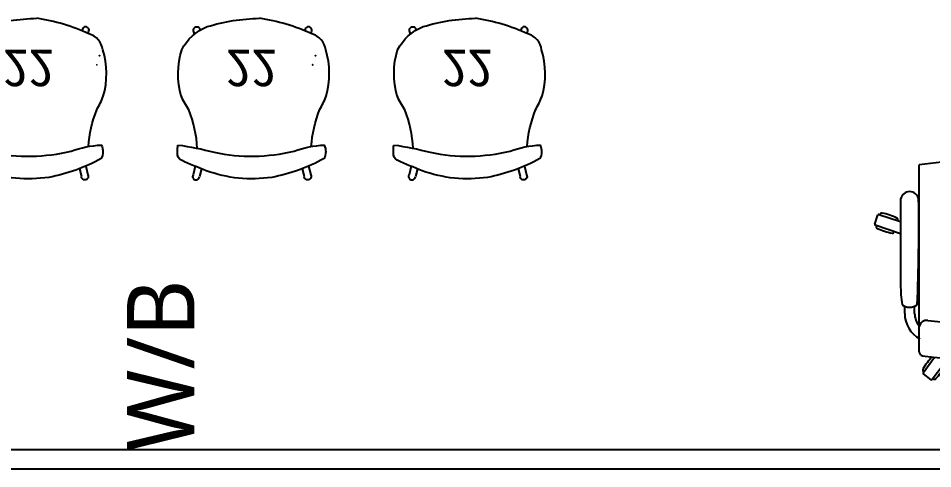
# Model space of a CAD drawing. Header units: millimetres. Extents: x 10479 to 135323, y 879012 to 965592.
# Drawn here: x 41421 to 43856, y 928254 to 929453 of the extents above; entities that cross this region are included whole.
import ezdxf
from ezdxf.enums import TextEntityAlignment as Align

# ---------------------------------------------------------------- set-up
doc = ezdxf.new("R2010")
doc.units = ezdxf.units.MM
doc.header["$PDMODE"] = 2
doc.header["$PDSIZE"] = 15
doc.linetypes.add('HID', pattern=[2.3, 1.5, -0.8])
for name, color, linetype in [('$CHAR', 3, 'Continuous'), ('72_VITRA_STANDARD_D2_CH_SEAT', 18, 'Continuous'), ('D2SNAP', 1, 'Continuous'), ('비브랜드', 30, 'Continuous'), ('퍼시스', 210, 'Continuous')]:
    doc.layers.add(name, color=color, linetype=linetype)
doc.styles.add('S.A', font='malgun.ttf')
doc.styles.add('돋움', font='')
doc.styles.get('돋움').set_extended_font_data('Dotum')

# ---------------------------------------------------------------- blocks, each defined once
blk = doc.blocks.new('72VIVS2D_44023000_000005')
at = {"layer": '72_VITRA_STANDARD_D2_CH_SEAT'}
for points in [[(0, 0.3), (0, 0.3), (0, 0.3), (0, 0.3), (0, 0.3), (0, 0.3), (0, 0.3), (0, 0.3), (0, 0.3), (0, 0.3), (0, 0.3), (0, 0.3), (0, -0.1), (0, -0.1), (0, -0.1), (0, -0.2), (0, -0.2), (0, -0.2), (0, -0.2), (0, -0.2), (0, -0.2), (0, -0.2), (0, -0.3), (0, -0.3), (0.1, -0.3), (0.1, -0.3), (0.1, -0.3), (0.1, -0.3), (0.1, -0.3), (0.1, -0.3), (0.1, -0.3), (0.1, -0.3), (0.1, -0.3), (0.1, -0.3), (0.1, -0.3), (0.1, -0.3), (0.1, -0.3), (0.1, -0.3), (0.1, -0.2), (0.1, -0.2), (0.1, -0.2), (0.1, -0.2), (0.1, -0.2), (0.3, -0.2), (0.3, -0.2), (0.4, -0.2), (0.4, -0.2), (0.4, -0.2), (0.4, -0.2), (0.4, -0.2), (0.4, -0.3), (0.4, -0.3), (0.4, -0.3), (0.4, -0.3), (0.4, -0.3), (0.4, -0.3), (0.4, -0.3), (0.4, -0.3), (0.4, -0.3), (0.5, -0.3), (0.5, -0.3), (0.5, -0.3), (0.5, -0.3), (0.5, -0.3), (0.5, -0.3), (0.5, -0.3), (0.5, -0.2), (0.5, -0.2), (0.5, -0.2), (0.5, -0.2), (0.5, -0.2), (0.5, -0.2), (0.5, -0.1), (0.5, -0.1), (0.5, -0.1), (0.5, -0.1), (0.5, 0.3), (0.5, 0.3), (0.5, 0.3), (0.5, 0.3), (0.5, 0.3), (0.5, 0.3), (0.5, 0.3), (0.5, 0.3), (0.5, 0.3), (0.5, 0.3), (0.5, 0.3), (0.5, 0.3), (0.5, 0.3), (0.5, 0.3), (0.5, 0.3), (0.5, 0.3), (0.5, 0.3), (0.5, 0.3), (0.5, 0.3), (0.5, 0.3), (0.5, 0.3), (0.5, 0.2), (0.5, 0.2), (0.5, 0.2), (0.5, 0.2), (0.5, 0.2), (0.4, 0.2), (0.4, 0.2), (0.4, 0.2), (0.4, 0.2), (0.3, 0.2), (0.3, 0.2), (0.3, 0.3), (0.3, 0.3), (0.2, 0.2), (0.2, 0.2), (0.1, 0.2), (0.1, 0.2), (0.1, 0.2), (0.1, 0.2), (0.1, 0.2), (0.1, 0.2), (0.1, 0.2), (0.1, 0.2), (0.1, 0.2), (0, 0.3), (0, 0.3), (0, 0.3), (0, 0.3), (0, 0.3), (0, 0.3), (0, 0.3), (0, 0.3), (0, 0.3)], [(0, -0.1), (0, -0.1), (0, -0.1), (0, 0.2), (0.1, 0.2), (0.1, -0.2), (0.1, -0.2), (0.1, -0.2), (0.1, -0.2), (0.1, -0.2), (0, -0.2), (0, -0.2), (0, -0.2), (0, -0.2), (0, -0.1)], [(0, 0.2), (0, 0.2), (0, 0.2), (0, 0.2), (0, 0.2), (0, 0.2), (0, 0.2)], [(0.5, 0.2), (0.4, 0.2), (0.4, 0.2), (0.4, 0.2), (0.3, 0.2), (0.3, 0.2), (0.3, 0.2), (0.3, 0.2), (0.2, 0.2), (0.2, 0.2), (0.1, 0.2), (0.1, 0.2), (0.1, 0.2), (0.1, 0.2)], [(0.1, 0.2), (0.1, 0.2), (0.1, 0.2), (0.1, 0.2), (0.1, 0.2), (0.1, 0.2), (0.1, 0.2), (0.1, 0.2), (0.1, 0.2), (0.1, 0.2), (0.1, 0.2), (0.1, 0.2), (0.1, 0.2)], [(0.4, 0.2), (0.4, 0.2), (0.4, 0.2), (0.4, 0.2), (0.4, 0.2), (0.4, 0.2), (0.4, 0.2), (0.4, 0.2), (0.4, 0.2), (0.4, 0.2), (0.4, 0.2), (0.4, 0.2), (0.4, 0.2)], [(0.5, -0.1), (0.5, -0.1), (0.5, -0.2), (0.5, -0.2), (0.5, -0.2), (0.5, -0.2), (0.5, -0.2), (0.4, -0.2), (0.4, -0.2), (0.5, -0.2), (0.5, -0.2), (0.5, 0.2), (0.5, 0.2), (0.5, 0.2), (0.5, -0.1)], [(0.5, 0.2), (0.5, 0.2), (0.5, 0.2), (0.5, 0.2), (0.5, 0.2), (0.5, 0.2), (0.5, 0.2), (0.5, 0.2)]]:
    blk.add_lwpolyline(points, dxfattribs=at)
at = {"layer": 'D2SNAP'}
for points in [[(0.3, 0), (0.3, 0), (0.3, 0), (0.3, 0), (0.3, 0), (0.3, 0), (0.3, 0), (0.3, 0), (0.3, 0), (0.3, 0), (0.3, 0), (0.2, 0), (0.2, 0), (0.2, 0), (0.2, 0), (0.2, 0), (0.2, 0), (0.2, 0), (0.2, 0), (0.2, 0), (0.2, 0), (0.2, 0), (0.3, 0), (0.3, 0), (0.3, 0), (0.3, 0), (0.3, 0), (0.3, 0), (0.3, 0), (0.3, 0), (0.3, 0), (0.3, 0), (0.3, 0)], [(0.2, 0), (0.3, 0)], [(0.2, 0), (0.3, 0)]]:
    blk.add_lwpolyline(points, dxfattribs=at)
blk = doc.blocks.new('의자_회의용의자_사제_기타인테리어의자')
at = {"layer": '비브랜드'}
for p, q in [((262.2, 444.2), (256.6, 466.8)), ((278.9, 451), (273.7, 471.8)), ((547.4, 451), (552.6, 471.8)), ((564.1, 444.2), (569.7, 466.8)), ((260.2, 92.2), (258.7, 86.4)), ((275.8, 81.4), (275.8, 81.3)), ((554.2, 83.2), (554.7, 81.3)), ((570.8, 90.3), (571.8, 86.4))]:
    blk.add_line(p, q, dxfattribs=at)
blk.add_lwpolyline([(216.2, 387.5, 0.032414), (312.7, 406.8, -0.114227), (525.7, 403.5, 0.075794), (606, 387.7, 0.220067), (605.3, 423.8, 0.080313), (466, 473.6, 0.126188), (291.3, 455.9, 0.013435), (225.5, 428.3, 0.306418), (215.2, 407.9, 0.010489), (215.7, 391.9, 0.038147)], format="xyb", close=True, dxfattribs=at)
for points in [[(267.9, 396.2, -0.078517), (245.5, 294.2, 0.039906), (225.2, 257.5, 0.145585), (226.3, 134, 0.182904), (294.4, 72.3, 0.069317), (433.6, 50)], [(571.2, 391.4, 0.074888), (593.3, 294.2, -0.041132), (610.8, 257.5, -0.145585), (609.8, 134, -0.297132), (572.8, 91.2, -0.067318), (433.6, 50)]]:
    blk.add_lwpolyline(points, format="xyb", dxfattribs=at)
at = {"layer": '비브랜드', "extrusion": (0, 0, -1)}
for centre, start_param, end_param in [((264.6, 471.3), 3.41366, 7.009743), ((563.8, 81.9), 0.272067, 3.868151)]:
    blk.add_ellipse(centre, major_axis=(6.48, 6.48), ratio=1, start_param=start_param, end_param=end_param, dxfattribs=at)
at = {"layer": '비브랜드'}
for centre, start_param, end_param in [((561.7, 471.3), 0.272067, 3.868151), ((266.7, 81.9), 3.41366, 7.009743)]:
    blk.add_ellipse(centre, major_axis=(6.48, -6.48), ratio=1, start_param=start_param, end_param=end_param, dxfattribs=at)
for p in [(0, 174.1), (7.3, 149.6)]:
    blk.add_blockref('72VIVS2D_44023000_000005', p, dxfattribs=at)
blk.add_text('22', height=100).set_placement((343.9, 133.4))
blk = doc.blocks.new('의자_사무용의자_퍼시스_CH0501')
at = {"layer": '퍼시스'}
for p, q in [((-209.8, 322.8, 0), (-230.8, 307.5, 0)), ((-165.2, 266, 0), (-207, 322.3, 0)), ((163.7, 266, 0), (205.6, 322.3, 0)), ((208.4, 322.8, 0), (229.4, 307.5, 0)), ((-231.3, 304.7, 0), (-200.7, 262.4, 0)), ((229.9, 304.7, 0), (199.6, 262.8, 0)), ((-240.2, -248.7), (-240.2, 248.7)), ((240.2, 249), (240.2, -249)), ((-280.5, 146.8), (-280.5, 127.4)), ((-253.9, 146.8), (-253.9, 127.2)), ((252.5, 146.8), (252.5, 127.2)), ((279.1, 146.8), (279.1, 127.4)), ((-291.4, -158), (-291.4, 70)), ((290, -158), (290, 70)), ((-291.4, -65.9), (-358.7, -88.5)), ((290, -65.9), (357.3, -88.5)), ((-360, -91.1), (-351.9, -115.8)), ((358.6, -91.1), (350.5, -115.8)), ((-349.4, -117.1), (-291.4, -98.7)), ((348, -117.1), (290, -98.7)), ((-16.6, -264.9), (-15.1, -360.2)), ((14.9, -360.2), (15.9, -264.9)), ((-13.1, -362.2), (12.9, -362.2))]:
    blk.add_line(p, q, dxfattribs=at)
for centre, radius, start, end in [((-208.6, 321.1, 0), 2.02, 36.6029, 125.3971), ((-201.3, 316.4, 0), 5.26, 44.7644, 137.8428), ((-306.4, 216.8, 0), 150, 27.6463, 43.503), ((304.9, 216.8, 0), 150, 136.497, 152.3537), ((199.9, 316.4, 0), 5.26, 42.1572, 135.2356), ((207.2, 321.1, 0), 2.02, 54.6029, 143.3971), ((-227.3, 297.4, 0), 5.29, 114.2057, 206.9165), ((-100.2, 366.6, 0), 150, 208.497, 224.3537), ((-229.7, 305.9, 0), 2, 126, 216), ((98.8, 366.6, 0), 150, 315.7942, 331.503), ((225.9, 297.4, 0), 5.29, 333.0835, 65.7943), ((228.2, 305.9, 0), 2, 324, 54), ((1.4, -1526.3), 1800, 82.6548, 97.433), ((-178.1, 284.1, 0), 5.13, 301.72, 27.0338), ((176.6, 284.1, 0), 5.13, 152.9662, 238.28), ((-230.2, 248.7), 10, 97.433, 180), ((-203.8, 265.4, 0), 5.14, 225.0243, 227.4759), ((230.2, 249), 10, 0, 82.6548), ((-204.2, 146.8), 76.3, 118.1533, 180), ((202.8, 146.8), 76.3, 0, 61.8467), ((-204.2, 146.8), 49.7, 136.4158, 180), ((-220, 185), 20.5, 190.8536, 276.3109), ((1.4, -1622.1), 1800, 83.0938, 96.9925), ((220.1, 185.3), 20.6, 263.7268, 348.0891), ((202.8, 146.8), 49.7, 360, 41.1552), ((82.4, 70), 373.9, 171.8204, 180), ((-267.4, 96.6), 33.4, 52.7592, 127.2408), ((-5272.7, -85.4), 5029.7, 359.173, 2.3769), ((5271.2, -85.4), 5029.7, 177.6231, 180.827), ((266, 96.6), 33.4, 52.7592, 127.2408), ((-83.9, 70), 373.9, 0, 8.1796), ((-289.1, -215.6, 0), 150, 99.6463, 115.503), ((-313.4, -72.8, 0), 5.13, 13.5995, 99.0235), ((312, -72.8, 0), 5.13, 80.9765, 166.4005), ((287.6, -215.6, 0), 150, 64.497, 80.3537), ((-358.1, -90.4), 2.02, 108.583, 197.417), ((-351.3, -85, 0), 5.26, 116.7789, 209.8372), ((349.8, -85, 0), 5.26, 330.1628, 63.2211), ((356.6, -90.4), 2.02, 342.583, 71.417), ((-350, -115.2), 2, 198, 288), ((-341.3, -115.6), 5.24, 185.791, 279.5205), ((-367.8, 26.7), 150, 280.497, 296.3537), ((-303.5, -103.1), 5.13, 296.9669, 24.1581), ((302.1, -103.1), 5.13, 155.8419, 243.0331), ((366.4, 26.7), 150, 243.6463, 259.503), ((339.9, -115.6), 5.24, 260.4795, 354.209), ((348.6, -115.2), 2, 252, 342), ((-267.4, -153.6), 24.4, 190.3889, 349.6111), ((266, -153.6), 24.4, 190.3889, 349.6111), ((1.4, 1535), 1800, 262.2875, 277.6252), ((127.3, -333.2), 150, 171.6463, 187.503), ((-15.9, -312.4), 5.34, 91.136, 169.924), ((15.6, -312.4), 5.34, 10.076, 91.9846), ((-127.5, -333.2), 150, 352.497, 8.3537), ((-16.2, -352), 5.27, 188.8366, 282.0412), ((-13.1, -360.2), 2, 180, 270), ((12.9, -360.2), 2, 270, 0), ((16, -352), 5.27, 257.9588, 351.1634)]:
    blk.add_arc(centre, radius, start, end, dxfattribs=at)
blk.add_point((0, 0), dxfattribs=at)
blk.add_text('7', height=100).set_placement((-31.1, -212.4))
blk = doc.blocks.new('14F')
at = {"color": 8, "linetype": 'HID', "ltscale": 0.1}
blk.add_line((-155268.1, 755143.9), (-161518.1, 755143.9), dxfattribs=at)
at = {"color": 8}
blk.add_line((-161518.1, 755093.9), (-155218.1, 755093.9), dxfattribs=at)
at = {"color": 8, "style": 'S.A'}
blk.add_text('W/B', height=180, rotation=90, dxfattribs=at).set_placement((-158109.8, 755140.1))
at = {"color": 8, "linetype": 'ByBlock', "ltscale": 0.1, "style": '돋움'}
for tag, p in [('HRD기획팀', (-160031.5, 780698.2, 0)), ('인재전략팀', (-162408.7, 780698.2, 0)), ('기업문화팀', (-157519.3, 780698.2, 0)), ('뷰티교육팀', (-152663.4, 780698.2, 0)), ('자산관리팀', (-147978.3, 780698.2, 0)), ('그룹HR팀', (-166987.1, 780698.2, 0)), ('법무팀', (-145354.1, 780698.2, 0)), ('특허팀', (-142261.1, 780698.2, 0)), ('상표팀', (-139438.1, 780698.2, 0))]:
    blk.add_attdef(tag, text='', height=356.2, rotation=90, dxfattribs=at).set_placement(p, align=Align.MIDDLE_CENTER)
at = {"color": 8, "style": '돋움'}
blk.add_attdef('1', text='', height=420, rotation=180, dxfattribs=at).set_placement((-143911.2, 758189), align=Align.MIDDLE)

msp = doc.modelspace()

# ---------------------------------------------------------------- block references
at = {"layer": '$CHAR', "color": 1}
msp.add_blockref('14F', (200000, 173159.8), dxfattribs=at)
at = {"layer": '비브랜드', "xscale": -1, "rotation": 180}
for p in [(41036.5, 929503.3), (41629.9, 929503.3), (42204.8, 929503.3)]:
    msp.add_blockref('의자_회의용의자_사제_기타인테리어의자', p, dxfattribs=at)
at = {"layer": '퍼시스', "rotation": 180}
msp.add_blockref('의자_사무용의자_퍼시스_CH0501', (44060.3, 928813.6, 0), dxfattribs=at)

doc.saveas('drawing.dxf')
